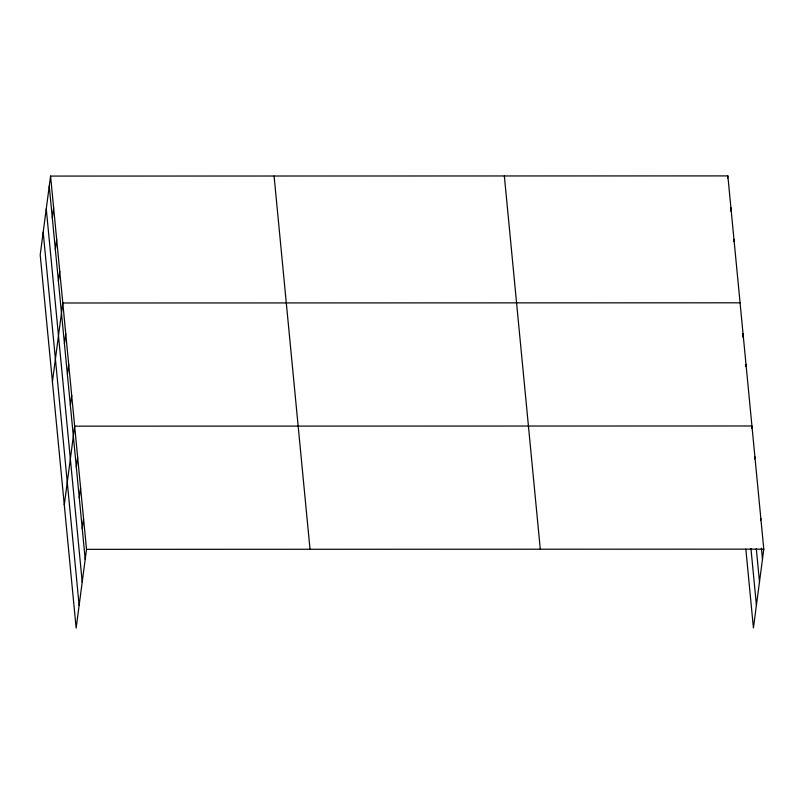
<?xml version="1.0" encoding="UTF-8"?>
<svg xmlns="http://www.w3.org/2000/svg" width="804" height="804" viewBox="0 0 804 804"><rect width="100%" height="100%" fill="white"/><g stroke="black" fill="none" stroke-linecap="round" stroke-linejoin="round"><path stroke-width="1.21" d="M50.572 176.076L40.2 254.848L76.149 628.095L86.52 549.333L50.572 176.076L727.851 175.905L763.8 549.152L753.428 627.924L745.841 549.092M52.3 217.854L53.627 207.804M55.355 249.582L56.682 239.532M58.411 281.31L59.737 271.26M52.421 381.749L62.792 302.987L740.072 302.806M64.441 343.821L65.757 333.781M67.405 374.614L68.722 364.574M70.37 405.407L71.697 395.367M64.29 504.922L74.661 426.16L751.931 425.979L751.639 428.21M76.3 466.993L77.626 456.953M79.264 497.787L80.591 487.747M82.229 528.58L83.556 518.54M727.55 178.136L727.851 175.905M730.464 210.98L730.906 207.623M733.67 241.582L733.962 239.351M742.594 336.946L743.037 333.6M745.71 366.624L746.001 364.393M754.604 459.004L754.906 456.772M760.544 520.59L760.835 518.359M86.52 549.333L763.8 549.152M761.408 548.117L762.473 559.202M756.293 548.619L759.489 581.875M750.956 548.589L756.413 605.241M504.349 175.955L540.298 549.212M274.074 176.016L310.022 549.273M49.245 186.126L85.204 559.373M46.26 208.809L82.209 582.056M43.185 232.165L79.134 605.422"/></g></svg>
